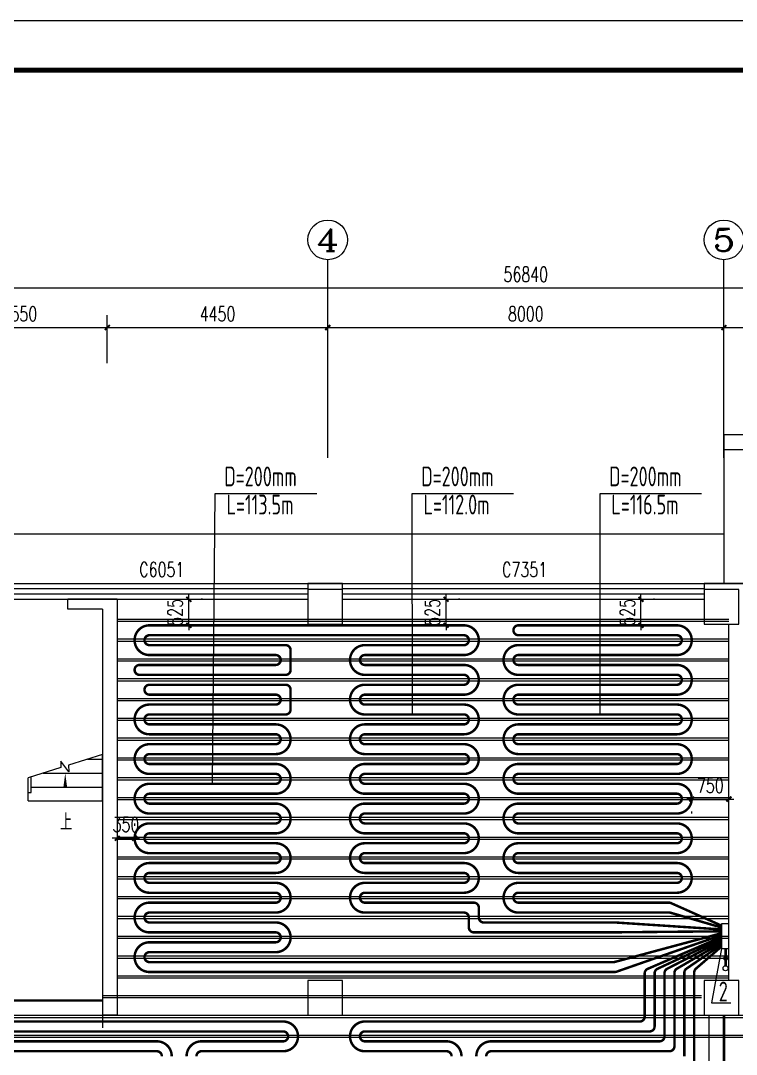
# Model space of a CAD drawing. Extents: x 2430460 to 2514560, y -608375 to -364775.
# Drawn here: x 2461282 to 2475732, y -569847 to -548975 of the extents above; entities that cross this region are included whole.
import ezdxf
from ezdxf.enums import TextEntityAlignment as Align

# ---------------------------------------------------------------- set-up
doc = ezdxf.new("R2010")
doc.units = 0
doc.header["$LTSCALE"] = 1000
doc.header["$MEASUREMENT"] = 0
doc.linetypes.add('CENTER', pattern=[2, 1.25, -0.25, 0.25, -0.25])
doc.linetypes.add('DASH', pattern=[0.35, 0.25, -0.1])
for name, color, linetype in [('AXIS', 3, 'Continuous'), ('AXIS_TEXT', 7, 'Continuous'), ('COLUMN', 9, 'Continuous'), ('DIM_SYMB', 3, 'Continuous'), ('EQ-采暖分集水器', 7, 'Continuous'), ('PIPE-地暖供', 4, 'Continuous'), ('PIPE-暖供水', 3, 'Continuous'), ('PUB_DIM', 3, 'Continuous'), ('STAIR', 2, 'Continuous'), ('TH_DIM', 3, 'Continuous'), ('TK', 4, 'Continuous'), ('VPIPE-暖供水', 3, 'Continuous'), ('VPIPE-暖回水', 2, 'Continuous'), ('WALL', 9, 'Continuous'), ('WINDOW', 4, 'Continuous'), ('WINDOW_TEXT', 7, 'Continuous'), ('木龙骨', 23, 'Continuous'), ('立面', 254, 'Continuous')]:
    doc.layers.add(name, color=color, linetype=linetype)
doc.styles.add('26#标准$0$TSSD_REIN', font='Tssdeng.shx', dxfattribs={"width": 0.7, "bigfont": 'tssdchn.shx'})
doc.styles.add('_TCH_AXIS', font='COMPLEX', dxfattribs={"bigfont": 'GBCBIG'})
doc.styles.add('_TCH_DIM', font='SIMPLEX', dxfattribs={"bigfont": 'GBCBIG'})
doc.styles.add('_TCH_DIM_T3', font='SIMPLEX', dxfattribs={"width": 0.705882, "bigfont": 'GBCBIG'})
doc.styles.add('_TCH_WINDOW', font='SIMPLEX', dxfattribs={"height": 3.5, "bigfont": 'GBCBIG'})
doc.styles.add('COMPLEX', font='COMPLEX')
doc.styles.add('HZTXT1', font='romans.shx', dxfattribs={"width": 0.7, "bigfont": 'GBHZFS.SHX'})
doc.styles.get("Standard").update_dxf_attribs({"font": 'gbenor.shx', "bigfont": 'gbcbig.shx'})
doc.dimstyles.new('_TCH_ARCH&&100', dxfattribs={"dimtxt": 297.5, "dimasz": 100, "dimexe": 250, "dimexo": 300, "dimgap": 126.25, "dimtad": 1, "dimdec": 0, "dimzin": 0, "dimdsep": 46, "dimtxsty": '_TCH_DIM_T3', "dimblk": 'ARCHTICK', "dimcen": 0.09, "dimclrt": 7, "dimazin": 2, "dimtfac": 1, "dimtdec": 0, "dimtix": 1, "dimtmove": 2, "dimatfit": 3, "dimfxl": 30, "dimtolj": 1, "dimtzin": 0, "dimarcsym": 0})

# ---------------------------------------------------------------- blocks, each defined once
blk = doc.blocks.new('*U544')
at = {"color": 3}
blk.add_lwpolyline([(-84100, 0), (0, 0), (0, 59400), (-84100, 59400)], close=True, dxfattribs=at)
at = {"color": 3, "const_width": 100}
blk.add_lwpolyline([(-81600, 1000), (-1000, 1000), (-1000, 58400), (-81600, 58400)], close=True, dxfattribs=at)
at = {"layer": 'TK', "color": 4, "style": 'HZTXT1'}
for tag, height, width, p in [('项目负责1', 400, 0.6, (-4500, 19196)), ('项目负责2', 400, 0.6, (-4500, 18296)), ('专责', 400, 0.6, (-4500, 17396)), ('审定', 400, 0.6, (-4500, 16496)), ('审核', 400, 0.6, (-4500, 15596)), ('校对', 400, 0.6, (-4500, 14696)), ('设计', 400, 0.6, (-4500, 13796)), ('绘图', 400, 0.6, (-4500, 12896)), ('建设单位', 450, 0.6, (-4500, 11050)), ('工号', 400, 0.5, (-5501, 3507)), ('版次', 400, 0.7, (-2138, 3498)), ('阶段', 400, 0.7, (-2138, 2498)), ('比例', 400, 0.7, (-5491, 1513)), ('日期', 400, 0.7, (-2138, 1498))]:
    blk.add_attdef(tag, text='', height=height, dxfattribs=dict(at, width=width)).set_placement(p, align=Align.MIDDLE)
at = {"layer": 'TK', "color": 1, "lineweight": -3, "style": 'HZTXT1', "width": 0.6}
blk.add_attdef('工程名称', text='', height=450, dxfattribs=at).set_placement((-4500, 9050), align=Align.MIDDLE)
at = {"layer": 'TK', "color": 4, "lineweight": -3, "style": 'HZTXT1', "width": 0.6}
blk.add_attdef('子项名称', text='', height=450, dxfattribs=at).set_placement((-4500, 7050), align=Align.MIDDLE)
at = {"layer": 'TK', "color": 1, "lineweight": -3, "width": 0.6, "flags": 104}
blk.add_attdef('图名', text='', height=400, dxfattribs=at).set_placement((-4558, 4958), align=Align.MIDDLE_CENTER)
at = {"layer": 'TK', "color": 1, "style": 'HZTXT1', "width": 0.7}
blk.add_attdef('图号', text='', height=400, dxfattribs=at).set_placement((-5491, 2513), align=Align.MIDDLE)
blk = doc.blocks.new('_ArchTick')
at = {"color": 0, "linetype": 'ByBlock', "const_width": 0.4}
blk.add_lwpolyline([(-0.5, -0.5), (0.5, 0.5)], dxfattribs=at)
blk = doc.blocks.new('*D47')
at = {"layer": 'Defpoints', "color": 0, "transparency": 16777216}
for p in [(-522, 9544), (-4072, 8527), (-522, 8527)]:
    blk.add_point(p, dxfattribs=at)
at = {"layer": 'PUB_DIM', "color": 0, "lineweight": -2, "transparency": 16777216}
for p, q in [((-4072, 8827), (-4072, 9794)), ((-522, 8827), (-522, 9794)), ((-4072, 9544), (-522, 9544))]:
    blk.add_line(p, q, dxfattribs=at)
at = {"layer": 'PUB_DIM', "color": 0, "lineweight": -2, "transparency": 16777216, "xscale": 100, "yscale": 100, "zscale": 100, "rotation": 180}
blk.add_blockref('_ArchTick', (-4072, 9544), dxfattribs=at)
at = {"layer": 'PUB_DIM', "color": 0, "lineweight": -2, "transparency": 16777216, "xscale": 100, "yscale": 100, "zscale": 100}
blk.add_blockref('_ArchTick', (-522, 9544), dxfattribs=at)
at = {"layer": 'PUB_DIM', "color": 7, "transparency": 16777216, "insert": (-2297, 9819), "char_height": 297.5, "attachment_point": 5, "style": '_TCH_DIM_T3'}
blk.add_mtext('\\A1;3550', dxfattribs=at)
blk = doc.blocks.new('*D48')
at = {"layer": 'Defpoints', "color": 0, "transparency": 16777216}
for p in [(3928, 9544), (-522, 8527), (3928, 8527)]:
    blk.add_point(p, dxfattribs=at)
at = {"layer": 'PUB_DIM', "color": 0, "lineweight": -2, "transparency": 16777216}
for p, q in [((-522, 8827), (-522, 9794)), ((3928, 8827), (3928, 9794)), ((-522, 9544), (3928, 9544))]:
    blk.add_line(p, q, dxfattribs=at)
at = {"layer": 'PUB_DIM', "color": 0, "lineweight": -2, "transparency": 16777216, "xscale": 100, "yscale": 100, "zscale": 100, "rotation": 180}
blk.add_blockref('_ArchTick', (-522, 9544), dxfattribs=at)
at = {"layer": 'PUB_DIM', "color": 0, "lineweight": -2, "transparency": 16777216, "xscale": 100, "yscale": 100, "zscale": 100}
blk.add_blockref('_ArchTick', (3928, 9544), dxfattribs=at)
at = {"layer": 'PUB_DIM', "color": 7, "transparency": 16777216, "insert": (1703, 9819), "char_height": 297.5, "attachment_point": 5, "style": '_TCH_DIM_T3'}
blk.add_mtext('\\A1;4450', dxfattribs=at)
blk = doc.blocks.new('*D49')
at = {"layer": 'Defpoints', "color": 0, "transparency": 16777216}
for p in [(11928, 9544), (3928, 8527), (11928, 8527)]:
    blk.add_point(p, dxfattribs=at)
at = {"layer": 'PUB_DIM', "color": 0, "lineweight": -2, "transparency": 16777216}
for p, q in [((3928, 8827), (3928, 9794)), ((11928, 8827), (11928, 9794)), ((3928, 9544), (11928, 9544))]:
    blk.add_line(p, q, dxfattribs=at)
at = {"layer": 'PUB_DIM', "color": 0, "lineweight": -2, "transparency": 16777216, "xscale": 100, "yscale": 100, "zscale": 100, "rotation": 180}
blk.add_blockref('_ArchTick', (3928, 9544), dxfattribs=at)
at = {"layer": 'PUB_DIM', "color": 0, "lineweight": -2, "transparency": 16777216, "xscale": 100, "yscale": 100, "zscale": 100}
blk.add_blockref('_ArchTick', (11928, 9544), dxfattribs=at)
at = {"layer": 'PUB_DIM', "color": 7, "transparency": 16777216, "insert": (7928, 9819), "char_height": 297.5, "attachment_point": 5, "style": '_TCH_DIM_T3'}
blk.add_mtext('\\A1;8000', dxfattribs=at)
blk = doc.blocks.new('*D50')
at = {"layer": 'Defpoints', "color": 0, "transparency": 16777216}
for p in [(19928, 9544), (11928, 8527), (19928, 8527)]:
    blk.add_point(p, dxfattribs=at)
at = {"layer": 'PUB_DIM', "color": 0, "lineweight": -2, "transparency": 16777216}
for p, q in [((11928, 8827), (11928, 9794)), ((19928, 8827), (19928, 9794)), ((11928, 9544), (19928, 9544))]:
    blk.add_line(p, q, dxfattribs=at)
at = {"layer": 'PUB_DIM', "color": 0, "lineweight": -2, "transparency": 16777216, "xscale": 100, "yscale": 100, "zscale": 100, "rotation": 180}
blk.add_blockref('_ArchTick', (11928, 9544), dxfattribs=at)
at = {"layer": 'PUB_DIM', "color": 0, "lineweight": -2, "transparency": 16777216, "xscale": 100, "yscale": 100, "zscale": 100}
blk.add_blockref('_ArchTick', (19928, 9544), dxfattribs=at)
at = {"layer": 'PUB_DIM', "color": 7, "transparency": 16777216, "insert": (15928, 9819), "char_height": 297.5, "attachment_point": 5, "style": '_TCH_DIM_T3'}
blk.add_mtext('\\A1;8000', dxfattribs=at)
blk = doc.blocks.new('*D56')
at = {"layer": 'Defpoints', "color": 0, "transparency": 16777216}
for p in [(36348, 10344), (-20492, 9302), (36348, 9302)]:
    blk.add_point(p, dxfattribs=at)
at = {"layer": 'PUB_DIM', "color": 0, "lineweight": -2, "transparency": 16777216}
for p, q in [((-20492, 9602), (-20492, 10594)), ((36348, 9602), (36348, 10594)), ((-20492, 10344), (36348, 10344))]:
    blk.add_line(p, q, dxfattribs=at)
at = {"layer": 'PUB_DIM', "color": 0, "lineweight": -2, "transparency": 16777216, "xscale": 100, "yscale": 100, "zscale": 100, "rotation": 180}
blk.add_blockref('_ArchTick', (-20492, 10344), dxfattribs=at)
at = {"layer": 'PUB_DIM', "color": 0, "lineweight": -2, "transparency": 16777216, "xscale": 100, "yscale": 100, "zscale": 100}
blk.add_blockref('_ArchTick', (36348, 10344), dxfattribs=at)
at = {"layer": 'PUB_DIM', "color": 7, "transparency": 16777216, "insert": (7928, 10619), "char_height": 297.5, "attachment_point": 5, "style": '_TCH_DIM_T3'}
blk.add_mtext('\\A1;56840', dxfattribs=at)
blk = doc.blocks.new('_FZHK')
blk.add_lwpolyline([(-0.5, -0.5), (0.5, -0.5), (0.5, 0.5), (-0.5, 0.5)], close=True)
blk = doc.blocks.new('$WINLIB2D$00000001')
at = {"color": 0}
for points in [[(-0.5, 0.5), (-0.5, -0.5)], [(-0.5, 0.5), (0.5, 0.5)], [(0.5, -0.5), (0.5, 0.5)], [(0.5, 0.1667), (-0.5, 0.1667)], [(0.5, -0.1667), (-0.5, -0.1667)], [(-0.5, -0.5), (0.5, -0.5)]]:
    blk.add_lwpolyline(points, dxfattribs=at)
blk = doc.blocks.new('*D532')
at = {"layer": 'Defpoints', "color": 0, "transparency": 16777216}
for p in [(-522, 9544), (-4072, 8527), (-522, 8527)]:
    blk.add_point(p, dxfattribs=at)
at = {"layer": 'PUB_DIM', "color": 0, "lineweight": -2, "transparency": 16777216}
for p, q in [((-4072, 8827), (-4072, 9794)), ((-522, 8827), (-522, 9794)), ((-4072, 9544), (-522, 9544))]:
    blk.add_line(p, q, dxfattribs=at)
at = {"layer": 'PUB_DIM', "color": 0, "lineweight": -2, "transparency": 16777216, "xscale": 100, "yscale": 100, "zscale": 100, "rotation": 180}
blk.add_blockref('_ArchTick', (-4072, 9544), dxfattribs=at)
at = {"layer": 'PUB_DIM', "color": 0, "lineweight": -2, "transparency": 16777216, "xscale": 100, "yscale": 100, "zscale": 100}
blk.add_blockref('_ArchTick', (-522, 9544), dxfattribs=at)
at = {"layer": 'PUB_DIM', "color": 7, "transparency": 16777216, "insert": (-2297, 9819), "char_height": 297.5, "attachment_point": 5, "style": '_TCH_DIM_T3'}
blk.add_mtext('\\A1;3550', dxfattribs=at)
blk = doc.blocks.new('*D533')
at = {"layer": 'Defpoints', "color": 0, "transparency": 16777216}
for p in [(3928, 9544), (-522, 8527), (3928, 8527)]:
    blk.add_point(p, dxfattribs=at)
at = {"layer": 'PUB_DIM', "color": 0, "lineweight": -2, "transparency": 16777216}
for p, q in [((-522, 8827), (-522, 9794)), ((3928, 8827), (3928, 9794)), ((-522, 9544), (3928, 9544))]:
    blk.add_line(p, q, dxfattribs=at)
at = {"layer": 'PUB_DIM', "color": 0, "lineweight": -2, "transparency": 16777216, "xscale": 100, "yscale": 100, "zscale": 100, "rotation": 180}
blk.add_blockref('_ArchTick', (-522, 9544), dxfattribs=at)
at = {"layer": 'PUB_DIM', "color": 0, "lineweight": -2, "transparency": 16777216, "xscale": 100, "yscale": 100, "zscale": 100}
blk.add_blockref('_ArchTick', (3928, 9544), dxfattribs=at)
at = {"layer": 'PUB_DIM', "color": 7, "transparency": 16777216, "insert": (1703, 9819), "char_height": 297.5, "attachment_point": 5, "style": '_TCH_DIM_T3'}
blk.add_mtext('\\A1;4450', dxfattribs=at)
blk = doc.blocks.new('*D534')
at = {"layer": 'Defpoints', "color": 0, "transparency": 16777216}
for p in [(11928, 9544), (3928, 8527), (11928, 8527)]:
    blk.add_point(p, dxfattribs=at)
at = {"layer": 'PUB_DIM', "color": 0, "lineweight": -2, "transparency": 16777216}
for p, q in [((3928, 8827), (3928, 9794)), ((11928, 8827), (11928, 9794)), ((3928, 9544), (11928, 9544))]:
    blk.add_line(p, q, dxfattribs=at)
at = {"layer": 'PUB_DIM', "color": 0, "lineweight": -2, "transparency": 16777216, "xscale": 100, "yscale": 100, "zscale": 100, "rotation": 180}
blk.add_blockref('_ArchTick', (3928, 9544), dxfattribs=at)
at = {"layer": 'PUB_DIM', "color": 0, "lineweight": -2, "transparency": 16777216, "xscale": 100, "yscale": 100, "zscale": 100}
blk.add_blockref('_ArchTick', (11928, 9544), dxfattribs=at)
at = {"layer": 'PUB_DIM', "color": 7, "transparency": 16777216, "insert": (7928, 9819), "char_height": 297.5, "attachment_point": 5, "style": '_TCH_DIM_T3'}
blk.add_mtext('\\A1;8000', dxfattribs=at)
blk = doc.blocks.new('*D535')
at = {"layer": 'Defpoints', "color": 0, "transparency": 16777216}
for p in [(19928, 9544), (11928, 8527), (19928, 8527)]:
    blk.add_point(p, dxfattribs=at)
at = {"layer": 'PUB_DIM', "color": 0, "lineweight": -2, "transparency": 16777216}
for p, q in [((11928, 8827), (11928, 9794)), ((19928, 8827), (19928, 9794)), ((11928, 9544), (19928, 9544))]:
    blk.add_line(p, q, dxfattribs=at)
at = {"layer": 'PUB_DIM', "color": 0, "lineweight": -2, "transparency": 16777216, "xscale": 100, "yscale": 100, "zscale": 100, "rotation": 180}
blk.add_blockref('_ArchTick', (11928, 9544), dxfattribs=at)
at = {"layer": 'PUB_DIM', "color": 0, "lineweight": -2, "transparency": 16777216, "xscale": 100, "yscale": 100, "zscale": 100}
blk.add_blockref('_ArchTick', (19928, 9544), dxfattribs=at)
at = {"layer": 'PUB_DIM', "color": 7, "transparency": 16777216, "insert": (15928, 9819), "char_height": 297.5, "attachment_point": 5, "style": '_TCH_DIM_T3'}
blk.add_mtext('\\A1;8000', dxfattribs=at)
blk = doc.blocks.new('*D541')
at = {"layer": 'Defpoints', "color": 0, "transparency": 16777216}
for p in [(36348, 10344), (-20492, 9302), (36348, 9302)]:
    blk.add_point(p, dxfattribs=at)
at = {"layer": 'PUB_DIM', "color": 0, "lineweight": -2, "transparency": 16777216}
for p, q in [((-20492, 9602), (-20492, 10594)), ((36348, 9602), (36348, 10594)), ((-20492, 10344), (36348, 10344))]:
    blk.add_line(p, q, dxfattribs=at)
at = {"layer": 'PUB_DIM', "color": 0, "lineweight": -2, "transparency": 16777216, "xscale": 100, "yscale": 100, "zscale": 100, "rotation": 180}
blk.add_blockref('_ArchTick', (-20492, 10344), dxfattribs=at)
at = {"layer": 'PUB_DIM', "color": 0, "lineweight": -2, "transparency": 16777216, "xscale": 100, "yscale": 100, "zscale": 100}
blk.add_blockref('_ArchTick', (36348, 10344), dxfattribs=at)
at = {"layer": 'PUB_DIM', "color": 7, "transparency": 16777216, "insert": (7928, 10619), "char_height": 297.5, "attachment_point": 5, "style": '_TCH_DIM_T3'}
blk.add_mtext('\\A1;56840', dxfattribs=at)
blk = doc.blocks.new('_AXISO')
blk.add_circle((0, 0), 0.5)
at = {"layer": 'AXIS_TEXT', "style": 'COMPLEX', "width": 1.041667}
blk.add_attdef('A', text='', height=0.56, dxfattribs=at).set_placement((-0.25, -0.28), (0.25, -0.28), align=Align.FIT)
blk = doc.blocks.new('*D553')
at = {"layer": 'Defpoints', "color": 0, "transparency": 16777216}
for p in [(2463232, -565484), (2463582, -565484), (2463582, -565484)]:
    blk.add_point(p, dxfattribs=at)
at = {"layer": 'TH_DIM', "color": 0, "lineweight": -2, "transparency": 16777216}
for p, q in [((2463232, -565184), (2463232, -565234)), ((2463582, -565184), (2463582, -565234)), ((2463232, -565484), (2463132, -565484)), ((2463232, -565484), (2463582, -565484)), ((2463582, -565484), (2463682, -565484))]:
    blk.add_line(p, q, dxfattribs=at)
at = {"layer": 'TH_DIM', "color": 0, "lineweight": -2, "transparency": 16777216, "xscale": 100, "yscale": 100, "zscale": 100}
blk.add_blockref('_ArchTick', (2463232, -565484), dxfattribs=at)
at = {"layer": 'TH_DIM', "color": 0, "lineweight": -2, "transparency": 16777216, "xscale": 100, "yscale": 100, "zscale": 100, "rotation": 180}
blk.add_blockref('_ArchTick', (2463582, -565484), dxfattribs=at)
at = {"layer": 'TH_DIM', "color": 7, "transparency": 16777216, "insert": (2463407, -565209), "char_height": 297.5, "attachment_point": 5, "style": '_TCH_DIM_T3'}
blk.add_mtext('\\A1;350', dxfattribs=at)
blk = doc.blocks.new('*D556')
at = {"layer": 'Defpoints', "color": 0, "transparency": 16777216}
for p in [(2474832, -564684), (2475582, -564684), (2475582, -564693)]:
    blk.add_point(p, dxfattribs=at)
at = {"layer": 'TH_DIM', "color": 0, "lineweight": -2, "transparency": 16777216}
for p, q in [((2474832, -564693), (2474732, -564693)), ((2474832, -564693), (2475582, -564693)), ((2475582, -564693), (2475682, -564693)), ((2474832, -564984), (2474832, -564943)), ((2475582, -564984), (2475582, -564943))]:
    blk.add_line(p, q, dxfattribs=at)
at = {"layer": 'TH_DIM', "color": 0, "lineweight": -2, "transparency": 16777216, "xscale": 100, "yscale": 100, "zscale": 100}
blk.add_blockref('_ArchTick', (2474832, -564693), dxfattribs=at)
at = {"layer": 'TH_DIM', "color": 0, "lineweight": -2, "transparency": 16777216, "xscale": 100, "yscale": 100, "zscale": 100, "rotation": 180}
blk.add_blockref('_ArchTick', (2475582, -564693), dxfattribs=at)
at = {"layer": 'TH_DIM', "color": 7, "transparency": 16777216, "insert": (2475207, -564418), "char_height": 297.5, "attachment_point": 5, "style": '_TCH_DIM_T3'}
blk.add_mtext('\\A1;750', dxfattribs=at)
blk = doc.blocks.new('*D560')
at = {"layer": 'Defpoints', "color": 0, "transparency": 16777216}
for p in [(2464652, -560659), (2464677, -560659), (2464652, -561184)]:
    blk.add_point(p, dxfattribs=at)
at = {"layer": 'TH_DIM', "color": 0, "lineweight": -2, "transparency": 16777216}
for p, q in [((2464677, -560659), (2464677, -560559)), ((2464677, -561184), (2464677, -560659)), ((2464952, -560659), (2464927, -560659)), ((2464677, -561184), (2464677, -561284)), ((2464952, -561184), (2464927, -561184))]:
    blk.add_line(p, q, dxfattribs=at)
at = {"layer": 'TH_DIM', "color": 0, "lineweight": -2, "transparency": 16777216, "xscale": 100, "yscale": 100, "zscale": 100}
for p, rotation in [((2464677, -560659), 270), ((2464677, -561184), 90)]:
    blk.add_blockref('_ArchTick', p, dxfattribs=dict(at, rotation=rotation))
at = {"layer": 'TH_DIM', "color": 7, "transparency": 16777216, "insert": (2464402, -560922), "char_height": 297.5, "attachment_point": 5, "rotation": 90, "style": '_TCH_DIM_T3'}
blk.add_mtext('\\A1;525', dxfattribs=at)
blk = doc.blocks.new('*D561')
at = {"layer": 'Defpoints', "color": 0, "transparency": 16777216}
for p in [(2469846, -560659), (2469871, -560659), (2469846, -561184)]:
    blk.add_point(p, dxfattribs=at)
at = {"layer": 'TH_DIM', "color": 0, "lineweight": -2, "transparency": 16777216}
for p, q in [((2469871, -560659), (2469871, -560559)), ((2469871, -561184), (2469871, -560659)), ((2470146, -560659), (2470121, -560659)), ((2469871, -561184), (2469871, -561284)), ((2470146, -561184), (2470121, -561184))]:
    blk.add_line(p, q, dxfattribs=at)
at = {"layer": 'TH_DIM', "color": 0, "lineweight": -2, "transparency": 16777216, "xscale": 100, "yscale": 100, "zscale": 100}
for p, rotation in [((2469871, -560659), 270), ((2469871, -561184), 90)]:
    blk.add_blockref('_ArchTick', p, dxfattribs=dict(at, rotation=rotation))
at = {"layer": 'TH_DIM', "color": 7, "transparency": 16777216, "insert": (2469596, -560922), "char_height": 297.5, "attachment_point": 5, "rotation": 90, "style": '_TCH_DIM_T3'}
blk.add_mtext('\\A1;525', dxfattribs=at)
blk = doc.blocks.new('*D562')
at = {"layer": 'Defpoints', "color": 0, "transparency": 16777216}
for p in [(2473782, -560659), (2473807, -560659), (2473782, -561184)]:
    blk.add_point(p, dxfattribs=at)
at = {"layer": 'TH_DIM', "color": 0, "lineweight": -2, "transparency": 16777216}
for p, q in [((2473807, -560659), (2473807, -560559)), ((2473807, -561184), (2473807, -560659)), ((2474082, -560659), (2474057, -560659)), ((2473807, -561184), (2473807, -561284)), ((2474082, -561184), (2474057, -561184))]:
    blk.add_line(p, q, dxfattribs=at)
at = {"layer": 'TH_DIM', "color": 0, "lineweight": -2, "transparency": 16777216, "xscale": 100, "yscale": 100, "zscale": 100}
for p, rotation in [((2473807, -560659), 270), ((2473807, -561184), 90)]:
    blk.add_blockref('_ArchTick', p, dxfattribs=dict(at, rotation=rotation))
at = {"layer": 'TH_DIM', "color": 7, "transparency": 16777216, "insert": (2473532, -560922), "char_height": 297.5, "attachment_point": 5, "rotation": 90, "style": '_TCH_DIM_T3'}
blk.add_mtext('\\A1;525', dxfattribs=at)
blk = doc.blocks.new('A$C0536007B')
for points in [[(-13491.5, -4043.1), (-13491.5, 2626.9), (-5491.5, 2626.9), (-5491.5, 5376.9), (11928.5, 5376.9)], [(-12491.5, 1626.9), (-4491.5, 1626.9), (-4491.5, 4376.9), (36348.5, 4376.9), (36348.5, -20463.1), (-12491.5, -20463.1), (-12491.5, 1626.9)]]:
    blk.add_lwpolyline(points)
at = {"layer": 'AXIS'}
for p, q in [((3928.5, 6914.2), (3928.5, 10914.2)), ((11928.5, 6914.2), (11928.5, 10914.2))]:
    blk.add_line(p, q, dxfattribs=at)
at = {"layer": 'DIM_SYMB'}
blk.add_lwpolyline([(-1371.5, -153.1, 0, 0, 0), (-1371.5, 546.9, 0, 80, 0), (-1371.5, 246.9, 0, 0, 0)], format="xyseb", dxfattribs=at)
at = {"layer": 'STAIR'}
for p, q in [((-621.5, 921.6), (-1304.8, 707.8)), ((-621.5, -13.1), (-621.5, 921.6)), ((-1457.3, 660.1), (-2121.5, 452.2)), ((-1299.2, 572.9), (-1462.5, 786.6)), ((-1462.5, 786.6), (-1457.3, 660.1)), ((-1304.8, 707.8), (-1299.2, 572.9)), ((-924.2, 826.9), (-621.5, 826.9)), ((-2121.5, 156.9), (-2121.5, 452.2)), ((-2121.5, 156.9), (-2121.5, 452.2)), ((-2061.5, 156.9), (-2061.5, 471)), ((-1818.9, 546.9), (-621.5, 546.9)), ((-2061.5, 266.9), (-621.5, 266.9)), ((-2121.5, -13.1), (-2121.5, 156.9)), ((-2121.5, 156.9), (-2061.5, 156.9)), ((-2121.5, -13.1), (-621.5, -13.1))]:
    blk.add_line(p, q, dxfattribs=at)
for points in [[(19928.5, 4376.9), (19928.5, 7376.9), (11928.5, 7376.9), (11928.5, 4376.9)], [(19928.5, 7076.9), (19928.5, 7076.9), (11928.5, 7076.9)]]:
    blk.add_lwpolyline(points, dxfattribs=at)
at = {"layer": 'WALL'}
for p, q in [((3928.5, 4376.9), (3528.5, 4376.9)), ((3528.5, 4376.9), (3528.5, 4256.9)), ((4228.5, 4376.9), (3928.5, 4376.9)), ((4228.5, 4256.9), (4228.5, 4376.9)), ((11928.5, 4376.9), (11528.5, 4376.9)), ((11528.5, 4376.9), (11528.5, 4256.9)), ((12928.5, 4376.9), (11928.5, 4376.9)), ((-321.5, 4056.9), (-1321.5, 4056.9)), ((-1321.5, 3856.9), (-1321.5, 4056.9)), ((-321.5, 4056.9), (-321.5, -4343.1)), ((-621.5, 3856.9), (-1321.5, 3856.9)), ((-621.5, 3856.9), (-621.5, -4343.1)), ((12028.5, -3643.1), (12028.5, 3556.9)), ((-321.5, -4343.1), (-621.5, -4343.1))]:
    blk.add_line(p, q, dxfattribs=at)
at = {"layer": '立面', "linetype": 'CENTER', "const_width": 50}
blk.add_lwpolyline([(11928.5, -4343.1), (11928.5, -19743.1)], dxfattribs=at)
at = {"layer": 'AXIS'}
ref = blk.add_blockref('_AXISO', (3928.5, 11314.2), dxfattribs=dict(at, xscale=800, yscale=800, zscale=800))
ref.add_attrib('A', '4', dxfattribs={"layer": 'AXIS_TEXT', "height": 452.5, "style": '_TCH_AXIS', "width": 1.3125}).set_placement((3702.2, 11087.9), (4154.7, 11087.9), align=Align.FIT)
ref = blk.add_blockref('_AXISO', (11928.5, 11314.2), dxfattribs=dict(at, xscale=800, yscale=800, zscale=800))
ref.add_attrib('A', '5', dxfattribs={"layer": 'AXIS_TEXT', "height": 452.5, "style": '_TCH_AXIS', "width": 1.5}).set_placement((11702.2, 11087.9), (12154.7, 11087.9), align=Align.FIT)
at = {"layer": 'COLUMN', "rotation": 90}
for p, xscale, yscale, zscale in [((3878.5, 3906.9), 700, 700, 700), ((11878.5, 3906.9), 700, 700, 700), ((3878.5, -3993.1), 699.9999999131542, 700.0000000046566, 700.0000000046566), ((11878.5, -3993.1), 699.9999999131542, 700, 700)]:
    blk.add_blockref('_FZHK', p, dxfattribs=dict(at, xscale=xscale, yscale=yscale, zscale=zscale))
at = {"layer": 'WINDOW'}
ref = blk.add_blockref('$WINLIB2D$00000001', (553.5, 4216.9), dxfattribs=dict(at, xscale=-5950, yscale=320, zscale=-5950, rotation=180))
ref.add_attrib('A', 'C6051', (123.5, 4508), dxfattribs={"layer": 'WINDOW_TEXT', "height": 297.5, "style": '_TCH_WINDOW', "width": 0.705882})
ref = blk.add_blockref('$WINLIB2D$00000001', (7878.5, 4216.9), dxfattribs=dict(at, xscale=-7300, yscale=320, zscale=-7300, rotation=180))
ref.add_attrib('A', 'C7351', (7448.5, 4508), dxfattribs={"layer": 'WINDOW_TEXT', "height": 297.5, "style": '_TCH_WINDOW', "width": 0.705882})
at = {"layer": 'DIM_SYMB', "color": 7, "style": '_TCH_DIM'}
blk.add_text('上', height=337.6, dxfattribs=at).set_placement((-1475.8, -608.1))
at = {"layer": 'PUB_DIM'}
for p1, p2, distance, picture, middle in [((-20491.5, 9301.7), (36348.5, 9301.7), 1042.6, '*D56', (7928.5, 10619.3)), ((-20491.5, 9301.7), (36348.5, 9301.7), 1042.6, '*D541', (7928.5, 10619.3)), ((-4071.5, 8527.3), (-521.5, 8527.3), 1017, '*D47', (-2296.5, 9819.3)), ((-4071.5, 8527.3), (-521.5, 8527.3), 1017, '*D532', (-2296.5, 9819.3)), ((-521.5, 8527.3), (3928.5, 8527.3), 1017, '*D48', (1703.5, 9819.3)), ((-521.5, 8527.3), (3928.5, 8527.3), 1017, '*D533', (1703.5, 9819.3)), ((3928.5, 8527.3), (11928.5, 8527.3), 1017, '*D49', (7928.5, 9819.3)), ((3928.5, 8527.3), (11928.5, 8527.3), 1017, '*D534', (7928.5, 9819.3)), ((11928.5, 8527.3), (19928.5, 8527.3), 1017, '*D50', (15928.5, 9819.3)), ((11928.5, 8527.3), (19928.5, 8527.3), 1017, '*D535', (15928.5, 9819.3))]:
    dim = blk.add_aligned_dim(p1=p1, p2=p2, distance=distance, dimstyle='_TCH_ARCH&&100', dxfattribs=at)
    dim.commit()
    dim.dimension.update_dxf_attribs({"geometry": picture, "text_midpoint": middle})

msp = doc.modelspace()

# ---------------------------------------------------------------- hatches: boundary and pattern name
at = {"layer": 'VPIPE-暖回水', "linetype": 'DASH'}
msp.add_hatch(color=256, dxfattribs=at).paths.add_polyline_path([(2475565.7, -567909.3), (2475564.6, -567898.9), (2475561.4, -567888.9), (2475556.2, -567879.9), (2475549.2, -567872.1), (2475540.7, -567866), (2475531.2, -567861.7), (2475520.9, -567859.5), (2475510.5, -567859.5), (2475500.3, -567861.7), (2475490.7, -567866), (2475482.2, -567872.1), (2475475.3, -567879.9), (2475470, -567888.9), (2475466.8, -567898.9), (2475465.7, -567909.3), (2475466.8, -567919.7), (2475470, -567929.6), (2475475.3, -567938.7), (2475482.2, -567946.4), (2475490.7, -567952.6), (2475500.3, -567956.8), (2475510.5, -567959), (2475520.9, -567959), (2475531.2, -567956.8), (2475540.7, -567952.6), (2475549.2, -567946.4), (2475556.2, -567938.7), (2475561.4, -567929.6), (2475564.6, -567919.7)])

# ---------------------------------------------------------------- linework, layer by layer
for p, q in [((2465157, -564384.3), (2465211.3, -558522.1)), ((2465211.3, -558522.1), (2467258.9, -558522.1)), ((2469190.9, -562984.3), (2469187.5, -558522.1)), ((2469187.5, -558522.1), (2471235.1, -558522.1)), ((2472984.7, -562984.3), (2472981.4, -558522.1)), ((2472981.4, -558522.1), (2475029, -558522.1)), ((2463232, -563217.3), (2463232, -568592.2)), ((2475432, -567709.3), (2475227.8, -568808.2)), ((2462932, -568118.7), (2462932, -569312.5)), ((2475227.8, -568808.2), (2475619.2, -568808.2)), ((2475182, -576459.3), (2475182, -569059.3))]:
    msp.add_line(p, q)
at = {"layer": 'EQ-采暖分集水器'}
for p, q in [((2475432, -567209.3), (2475432, -567709.3)), ((2475582, -567209.3), (2475432, -567209.3)), ((2475432, -567209.3), (2475432, -567709.3)), ((2475582, -567209.3), (2475432, -567209.3)), ((2475582, -567709.3), (2475582, -567209.3)), ((2475582, -567709.3), (2475582, -567209.3)), ((2475432, -567709.3), (2475582, -567709.3)), ((2475432, -567709.3), (2475582, -567709.3))]:
    msp.add_line(p, q, dxfattribs=at)
at = {"layer": 'PIPE-地暖供', "const_width": 50}
for points in [[(2475432, -567363.1), (2473182.1, -567384.3, -0.0023499), (2473181.1, -567384.3), (2470432, -567384.3, -0.4142136), (2470332, -567284.3), (2470332, -567084.3, 0.4142136), (2470232, -566984.3), (2468232, -566984.3, -0.4142136), (2467932, -566684.3, -0.4142136), (2468232, -566384.3), (2470232, -566384.3, 0.4142136), (2470332, -566284.3, 0.4142136), (2470232, -566184.3), (2468232, -566184.3, -0.4142136), (2467932, -565884.3, -0.4142136), (2468232, -565584.3), (2470232, -565584.3, 0.4142136), (2470332, -565484.3, 0.4142136), (2470232, -565384.3), (2468232, -565384.3, -0.4142136), (2467932, -565084.3, -0.4142136), (2468232, -564784.3), (2470232, -564784.3, 0.4142136), (2470332, -564684.3, 0.4142136), (2470232, -564584.3), (2468232, -564584.3, -0.4142136), (2467932, -564284.3, -0.4142136), (2468232, -563984.3), (2470232, -563984.3, 0.4142136), (2470332, -563884.3, 0.4142136), (2470232, -563784.3), (2468232, -563784.3, -0.4142136), (2467932, -563484.3, -0.4142136), (2468232, -563184.3), (2470232, -563184.3, 0.4142136), (2470332, -563084.3, 0.4142136), (2470232, -562984.3), (2468232, -562984.3, -0.4142136), (2467932, -562684.3, -0.4142136), (2468232, -562384.3), (2470232, -562384.3, 0.4142136), (2470332, -562284.3, 0.4142136), (2470232, -562184.3), (2468232, -562184.3, -0.4142136), (2467932, -561884.3, -0.4142136), (2468232, -561584.3), (2470232, -561584.3, 0.4142136), (2470332, -561484.3, 0.4142136), (2470232, -561384.3), (2468459.2, -561384.3), (2463882, -561384.3, 0.4142136), (2463782, -561484.3, 0.4142136), (2463882, -561584.3), (2466632, -561584.3, -0.4142136), (2466732, -561684.3), (2466732, -562084.3, -0.4142136), (2466632, -562184.3), (2463682, -562184.3, -0.4142136), (2463582, -562084.3, -0.4142136), (2463682, -561984.3), (2466432, -561984.3, 0.4142136), (2466532, -561884.3), (2466532, -561884.3, 0.4142136), (2466432, -561784.3), (2463882, -561784.3, -0.4142136), (2463582, -561484.3, -0.4142136), (2463882, -561184.3), (2468166.6, -561184.3), (2470232, -561184.3, -0.4142136), (2470532, -561484.3, -0.4142136), (2470232, -561784.3), (2468232, -561784.3, 0.4142136), (2468132, -561884.3, 0.4142136), (2468232, -561984.3), (2470232, -561984.3, -0.4142136), (2470532, -562284.3, -0.4142136), (2470232, -562584.3), (2468232, -562584.3, 0.4142136), (2468132, -562684.3, 0.4142136), (2468232, -562784.3), (2470232, -562784.3, -0.4142136), (2470532, -563084.3, -0.4142136), (2470232, -563384.3), (2468232, -563384.3, 0.4142136), (2468132, -563484.3, 0.4142136), (2468232, -563584.3), (2470232, -563584.3, -0.4142136), (2470532, -563884.3, -0.4142136), (2470232, -564184.3), (2468232, -564184.3, 0.4142136), (2468132, -564284.3, 0.4142136), (2468232, -564384.3), (2470232, -564384.3, -0.4142136), (2470532, -564684.3, -0.4142136), (2470232, -564984.3), (2468232, -564984.3, 0.4142136), (2468132, -565084.3, 0.4142136), (2468232, -565184.3), (2470232, -565184.3, -0.4142136), (2470532, -565484.3, -0.4142136), (2470232, -565784.3), (2468232, -565784.3, 0.4142136), (2468132, -565884.3, 0.4142136), (2468232, -565984.3), (2470232, -565984.3, -0.4142136), (2470532, -566284.3, -0.4142136), (2470232, -566584.3), (2468232, -566584.3, 0.4142136), (2468132, -566684.3, 0.4142136), (2468232, -566784.3), (2470432, -566784.3, -0.4142136), (2470532, -566884.3), (2470532, -567084.3, 0.4142136), (2470632, -567184.3), (2473280.3, -567184.3, -0.0163143), (2473286.9, -567184.5), (2475432, -567324.7)], [(2475432, -567286.2), (2474407.9, -566988.2, 0.0708972), (2474380, -566984.3), (2471332, -566984.3, -0.4142136), (2471032, -566684.3, -0.4142136), (2471332, -566384.3), (2474532, -566384.3, 0.4142136), (2474632, -566284.3, 0.4142136), (2474532, -566184.3), (2471332, -566184.3, -0.4142136), (2471032, -565884.3, -0.4142136), (2471332, -565584.3), (2474532, -565584.3, 0.4142136), (2474632, -565484.3, 0.4142136), (2474532, -565384.3), (2471332, -565384.3, -0.4142136), (2471032, -565084.3, -0.4142136), (2471332, -564784.3), (2474532, -564784.3, 0.4142136), (2474632, -564684.3, 0.4142136), (2474532, -564584.3), (2471332, -564584.3, -0.4142136), (2471032, -564284.3, -0.4142136), (2471332, -563984.3), (2474532, -563984.3, 0.4142136), (2474632, -563884.3, 0.4142136), (2474532, -563784.3), (2471332, -563784.3, -0.4142136), (2471032, -563484.3, -0.4142136), (2471332, -563184.3), (2474532, -563184.3, 0.4142136), (2474632, -563084.3, 0.4142136), (2474532, -562984.3), (2471332, -562984.3, -0.4142136), (2471032, -562684.3, -0.4142136), (2471332, -562384.3), (2474532, -562384.3, 0.4142136), (2474632, -562284.3, 0.4142136), (2474532, -562184.3), (2471332, -562184.3, -0.4142136), (2471032, -561884.3, -0.4142136), (2471332, -561584.3), (2474532, -561584.3, 0.4142136), (2474632, -561484.3, 0.4142136), (2474532, -561384.3), (2471332, -561384.3, -0.4142136), (2471232, -561284.3, -0.4142136), (2471332, -561184.3), (2474532, -561184.3, -0.4142136), (2474832, -561484.3, -0.4142136), (2474532, -561784.3), (2471332, -561784.3, 0.4142136), (2471232, -561884.3, 0.4142136), (2471332, -561984.3), (2474532, -561984.3, -0.4142136), (2474832, -562284.3, -0.4142136), (2474532, -562584.3), (2471332, -562584.3, 0.4142136), (2471232, -562684.3, 0.4142136), (2471332, -562784.3), (2474532, -562784.3, -0.4142136), (2474832, -563084.3, -0.4142136), (2474532, -563384.3), (2471332, -563384.3, 0.4142136), (2471232, -563484.3, 0.4142136), (2471332, -563584.3), (2474532, -563584.3, -0.4142136), (2474832, -563884.3, -0.4142136), (2474532, -564184.3), (2471332, -564184.3, 0.4142136), (2471232, -564284.3, 0.4142136), (2471332, -564384.3), (2474532, -564384.3, -0.4142136), (2474832, -564684.3, -0.4142136), (2474532, -564984.3), (2471332, -564984.3, 0.4142136), (2471232, -565084.3, 0.4142136), (2471332, -565184.3), (2474532, -565184.3, -0.4142136), (2474832, -565484.3, -0.4142136), (2474532, -565784.3), (2471332, -565784.3, 0.4142136), (2471232, -565884.3, 0.4142136), (2471332, -565984.3), (2474532, -565984.3, -0.4142136), (2474832, -566284.3, -0.4142136), (2474532, -566584.3), (2471332, -566584.3, 0.4142136), (2471232, -566684.3, 0.4142136), (2471332, -566784.3), (2474372.9, -566784.3, -0.1053907), (2474413.7, -566793), (2475432, -567247.7)], [(2475432, -567440), (2473312.2, -568178.7, -0.0840225), (2473279.3, -568184.3), (2463882, -568184.3, -0.4142136), (2463582, -567884.3, -0.4142136), (2463882, -567584.3), (2466432, -567584.3, 0.4142136), (2466532, -567484.3, 0.4142136), (2466432, -567384.3), (2463882, -567384.3, -0.4142136), (2463582, -567084.3, -0.4142136), (2463882, -566784.3), (2466432, -566784.3, 0.4142136), (2466532, -566684.3, 0.4142136), (2466432, -566584.3), (2463882, -566584.3, -0.4142136), (2463582, -566284.3, -0.4142136), (2463882, -565984.3), (2466432, -565984.3, 0.4142136), (2466532, -565884.3, 0.4142136), (2466432, -565784.3), (2463882, -565784.3, -0.4142136), (2463582, -565484.3, -0.4142136), (2463882, -565184.3), (2466432, -565184.3, 0.4142136), (2466532, -565084.3, 0.4142136), (2466432, -564984.3), (2463882, -564984.3, -0.4142136), (2463582, -564684.3, -0.4142136), (2463882, -564384.3), (2466432, -564384.3, 0.4142136), (2466532, -564284.3, 0.4142136), (2466432, -564184.3), (2463882, -564184.3, -0.4142136), (2463582, -563884.3, -0.4142136), (2463882, -563584.3), (2466432, -563584.3, 0.4142136), (2466532, -563484.3, 0.4142136), (2466432, -563384.3), (2463882, -563384.3, -0.4142136), (2463582, -563084.3, -0.4142136), (2463882, -562784.3), (2466432, -562784.3, 0.4142136), (2466532, -562684.3), (2466532, -562684.3, 0.4142136), (2466432, -562584.3), (2463882, -562584.3, -0.4142136), (2463782, -562484.3), (2463782, -562484.3, -0.4142136), (2463882, -562384.3), (2466632, -562384.3, -0.4142136), (2466732, -562484.3), (2466732, -562884.3, -0.4142136), (2466632, -562984.3), (2463882, -562984.3, 0.4142136), (2463782, -563084.3, 0.4142136), (2463882, -563184.3), (2466432, -563184.3, -0.4142136), (2466732, -563484.3, -0.4142136), (2466432, -563784.3), (2463882, -563784.3, 0.4142136), (2463782, -563884.3, 0.4142136), (2463882, -563984.3), (2466432, -563984.3, -0.4142136), (2466732, -564284.3, -0.4142136), (2466432, -564584.3), (2463882, -564584.3, 0.4142136), (2463782, -564684.3, 0.4142136), (2463882, -564784.3), (2466432, -564784.3, -0.4142136), (2466732, -565084.3, -0.4142136), (2466432, -565384.3), (2463882, -565384.3, 0.4142136), (2463782, -565484.3, 0.4142136), (2463882, -565584.3), (2466432, -565584.3, -0.4142136), (2466732, -565884.3, -0.4142136), (2466432, -566184.3), (2463882, -566184.3, 0.4142136), (2463782, -566284.3, 0.4142136), (2463882, -566384.3), (2466432, -566384.3, -0.4142136), (2466732, -566684.3, -0.4142136), (2466432, -566984.3), (2463882, -566984.3, 0.4142136), (2463782, -567084.3, 0.4142136), (2463882, -567184.3), (2466432, -567184.3, -0.4142136), (2466732, -567484.3, -0.4142136), (2466432, -567784.3), (2463882, -567784.3, 0.4142136), (2463782, -567884.3, 0.4142136), (2463882, -567984.3), (2473253.6, -567984.3, 0.0658183), (2473279.6, -567980.8), (2475432, -567401.6)], [(2475432, -567478.5), (2473942.4, -568120.7, 0.2994388), (2473882, -568212.5), (2473882, -569084.3, -0.4142136), (2473782, -569184.3), (2468232, -569184.3, 0.4142136), (2467932, -569484.3, 0.4142136), (2468232, -569784.3), (2469882, -569784.3, -0.4142136), (2469982, -569884.3, -0.4142136)], [(2470182, -569884.3, 0.4142136), (2469882, -569584.3), (2468232, -569584.3, -0.4142136), (2468132, -569484.3, -0.4142136), (2468232, -569384.3), (2473982, -569384.3, 0.4142136), (2474082, -569284.3), (2474082, -568210.4, -0.2914349), (2474139.7, -568119.8), (2475432, -567517)], [(2475432, -567555.4), (2474336.3, -568118.8, 0.2810378), (2474282, -568207.7), (2474282, -569484.3, -0.4142136), (2474182, -569584.3), (2470782, -569584.3, 0.4142136), (2470482, -569884.3, 0.4142136)], [(2470682, -569884.3, -0.4142136), (2470782, -569784.3), (2474382, -569784.3, 0.4142136), (2474482, -569684.3), (2474482, -568204.2, -0.2670326), (2474531.7, -568117.8), (2475432, -567593.9)], [(2474682, -569884.3), (2474682, -568199.4, -0.2472757), (2474725.4, -568116.9), (2475432, -567632.3)], [(2475432, -567670.8), (2474916.6, -568116.8, 0.2177205), (2474882, -568192.4), (2474882, -570084.3, -0.4142136)], [(2459082, -569184.3), (2466582, -569184.3, -0.4142136), (2466882, -569484.3, -0.4142136), (2466582, -569784.3), (2464932, -569784.3, 0.4142136), (2464832, -569884.3, 0.4142136)], [(2464632, -569884.3, -0.4142136), (2464932, -569584.3), (2466582, -569584.3, 0.4142136), (2466682, -569484.3, 0.4142136), (2466582, -569384.3), (2458882, -569384.3, -0.4142136)], [(2458682, -569584.3), (2464032, -569584.3, -0.4142136), (2464332, -569884.3, -0.4142136)], [(2464132, -569884.3, 0.4142136), (2464032, -569784.3), (2458482, -569784.3, -0.4142136)]]:
    msp.add_lwpolyline(points, format="xyb", dxfattribs=at)
at = {"layer": 'PIPE-暖供水', "linetype": 'Continuous', "const_width": 50}
msp.add_lwpolyline([(2475515.7, -568059.3), (2475515.7, -567709.3)], dxfattribs=at)
at = {"layer": 'VPIPE-暖供水', "linetype": 'Continuous'}
msp.add_circle((2475515.7, -568109.3), 50, dxfattribs=at)
at = {"layer": '木龙骨', "color": 253}
for points in [[(2463232, -561059.3), (2475582, -561059.3)], [(2475582, -561109.3), (2463232, -561109.3)], [(2463232, -561459.3), (2475582, -561459.3)], [(2475582, -561509.3), (2463232, -561509.3)], [(2463232, -561859.3), (2475582, -561859.3)], [(2475582, -561909.3), (2463232, -561909.3)], [(2463232, -562259.3), (2475582, -562259.3)], [(2475582, -562309.3), (2463232, -562309.3)], [(2463232, -562659.3), (2475582, -562659.3)], [(2475582, -562709.3), (2463232, -562709.3)], [(2463232, -563059.3), (2475582, -563059.3)], [(2475582, -563109.3), (2463232, -563109.3)], [(2463232, -563459.3), (2475582, -563459.3)], [(2475582, -563509.3), (2463232, -563509.3)], [(2463232, -563859.3), (2475582, -563859.3)], [(2475582, -563909.3), (2463232, -563909.3)], [(2463232, -564259.3), (2475582, -564259.3)], [(2475582, -564309.3), (2463232, -564309.3)], [(2463232, -564659.3), (2475582, -564659.3)], [(2475582, -564709.3), (2463232, -564709.3)], [(2463232, -565059.3), (2475582, -565059.3)], [(2475582, -565109.3), (2463232, -565109.3)], [(2463232, -565459.3), (2475582, -565459.3)], [(2475582, -565509.3), (2463232, -565509.3)], [(2463232, -565859.3), (2475582, -565859.3)], [(2475582, -565909.3), (2463232, -565909.3)], [(2463232, -566259.3), (2475582, -566259.3)], [(2475582, -566309.3), (2463232, -566309.3)], [(2463232, -566659.3), (2475582, -566659.3)], [(2475582, -566709.3), (2463232, -566709.3)], [(2463232, -567059.3), (2475582, -567059.3)], [(2475582, -567109.3), (2463232, -567109.3)], [(2463232, -567459.3), (2475582, -567459.3)], [(2475582, -567509.3), (2463232, -567509.3)], [(2463232, -567859.3), (2475582, -567859.3)], [(2475582, -567909.3), (2463232, -567909.3)], [(2463232, -568259.3), (2475582, -568259.3)], [(2475582, -568309.3), (2463232, -568309.3)], [(2462932, -568659.3), (2475032, -568659.3)], [(2475032, -568709.3), (2462932, -568709.3)], [(2451382, -569059.3), (2483182, -569059.3), (2483182, -569109.3), (2451382, -569109.3)], [(2451382, -569459.3), (2499582, -569459.3), (2499582, -569509.3), (2451382, -569509.3)]]:
    msp.add_lwpolyline(points, dxfattribs=at)
at = {"layer": '立面', "linetype": 'CENTER', "const_width": 50}
msp.add_lwpolyline([(2459782, -568759.3), (2462932, -568759.3)], dxfattribs=at)

# ---------------------------------------------------------------- block references
for name, p in [('*U544', (2514560.4, -608374.9)), ('A$C0536007B', (2463553.5, -564716.2))]:
    msp.add_blockref(name, p)

# ---------------------------------------------------------------- texts
at = {"char_height": 400, "width": 1509.222, "attachment_point": 7, "style": '26#标准$0$TSSD_REIN'}
for s, insert in [('D=200mm', (2465393.9, -558377.8)), ('D=200mm', (2469370.1, -558377.8)), ('D=200mm', (2473164, -558377.8)), ('L=113.5m', (2465437.8, -558945.9)), ('L=112.0m', (2469414.1, -558945.9)), ('L=116.5m', (2473207.9, -558945.9)), ('2', (2475377.7, -568778.3))]:
    msp.add_mtext(s, dxfattribs=dict(at, insert=insert))

# ---------------------------------------------------------------- dimensions: what is measured, and where the dimension line sits
at = {"layer": 'TH_DIM'}
for p1, p2, distance, picture, middle in [((2464652, -561184.3), (2464652, -560659.3), -24.9, '*D560', (2464402, -560921.8)), ((2469845.7, -561184.3), (2469845.7, -560659.3), -24.9, '*D561', (2469595.7, -560921.8)), ((2473781.8, -561184.3), (2473781.8, -560659.3), -24.9, '*D562', (2473531.8, -560921.8)), ((2474832, -564684.3), (2475582, -564684.3), -8.8, '*D556', (2475207, -564418.1)), ((2463232, -565484.3), (2463582, -565484.3), 0, '*D553', (2463407, -565209.3))]:
    dim = msp.add_aligned_dim(p1=p1, p2=p2, distance=distance, dimstyle='_TCH_ARCH&&100', dxfattribs=at)
    dim.commit()
    dim.dimension.update_dxf_attribs({"geometry": picture, "text_midpoint": middle})

doc.saveas('drawing.dxf')
